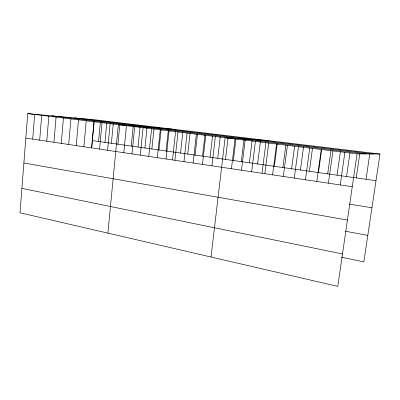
<?xml version="1.0" encoding="UTF-8"?>
<svg xmlns="http://www.w3.org/2000/svg" width="400" height="400" viewBox="0 0 400 400"><rect width="100%" height="100%" fill="white"/><g stroke="black" fill="none" stroke-linecap="round" stroke-linejoin="round"><path stroke-width="0.6" d="M380 154.035L94.21 119.72L27.735 113.62L20 212.78L337.79 286.38L357.055 153.84L380 154.035L363.825 261.87L341.615 257.265M32.705 139.12L34.66 114.465M39.685 140.16L41.695 115.325M46.775 141.215L48.83 116.195M53.97 142.285L56.08 117.08M61.275 143.375L63.44 117.98M68.7 144.48L70.92 118.895M76.235 145.605L78.51 119.82M83.89 146.745L86.225 120.76M91.655 147.665L94.045 121.555M91.67 147.905L94.065 121.72M98.59 141.455L100.36 122.33M99.57 149.08L102.025 122.69M104.95 142.355L106.76 123.11M107.6 150.275L110.12 123.68M111.395 143.265L113.25 123.845M107.89 233.135L118.345 124.685L175.81 129.515M117.925 144.19L119.815 124.645M123.81 152.69L126.47 125.455M131.24 146.075L133.21 126.28M131.985 153.91L134.705 126.685M138.03 147.035L140.045 127.06M140.295 155.15L143.08 127.705M144.91 148.005L146.97 127.905M148.745 156.405L151.6 128.745M151.885 148.995L153.985 128.76M157.33 157.685L160.255 129.805M158.95 149.99L161.095 129.625M166.115 151.005L168.3 130.505M166.055 158.985L169.055 130.88M172.55 159.695L175.615 131.34M174.93 160.31L178.005 131.97M180.52 153.045L182.8 132.22M183.955 161.65L187.11 133.085M187.76 154.065L190.09 133.105M193.13 163.02L196.365 134.215M195.1 155.105L197.475 134.005M202.535 156.155L204.965 134.87M202.465 164.41L205.785 135.365M210.075 157.225L212.555 135.79M211.96 165.825L215.365 136.535M217.72 158.305L220.25 136.73M211.01 257.02L225.115 137.725L269.015 140.71M225.475 159.4L228.06 137.63M231.455 168.73L235.04 138.935M233.335 160.515L235.9 139.205M241.305 161.64L244 139.57M241.465 170.22L245.14 140.17M249.39 162.785L252.14 140.56M251.65 171.74L255.42 141.425M257.59 163.945L260.405 141.52M262.02 173.285L265.89 142.705M264.855 173.425L268.705 143.15M272.58 174.855L276.555 144.005M274.35 166.315L277.28 143.575M282.915 167.525L285.825 145.245M283.335 176.46L287.415 145.335M291.605 168.755L294.585 146.25M294.29 178.09L298.48 146.685M300.425 170.005L303.55 146.725M305.45 179.755L309.75 148.06M309.375 171.27L312.485 148.44M316.825 181.445L321.24 149.465M318.46 172.555L321.645 149.495M327.685 173.86L330.94 150.63M328.415 183.175L332.945 150.895M337.055 175.185L340.46 151.17M340.23 184.935L344.885 152.35M346.565 176.53L349.965 152.895M356.225 177.895L359.7 154.085M366.035 179.285L369.765 154.06M74.56 117.915L373.46 153.98M52.085 115.855L365.735 153.915M27.735 113.62L357.055 153.84M92.305 140.565L376 180.695M25.825 138.095L352.275 186.73M349.34 204.09L371.935 207.78M23.885 162.99L347.425 220.07M345.395 231.22L367.795 235.38M21.905 188.385L342.505 253.945"/></g></svg>
